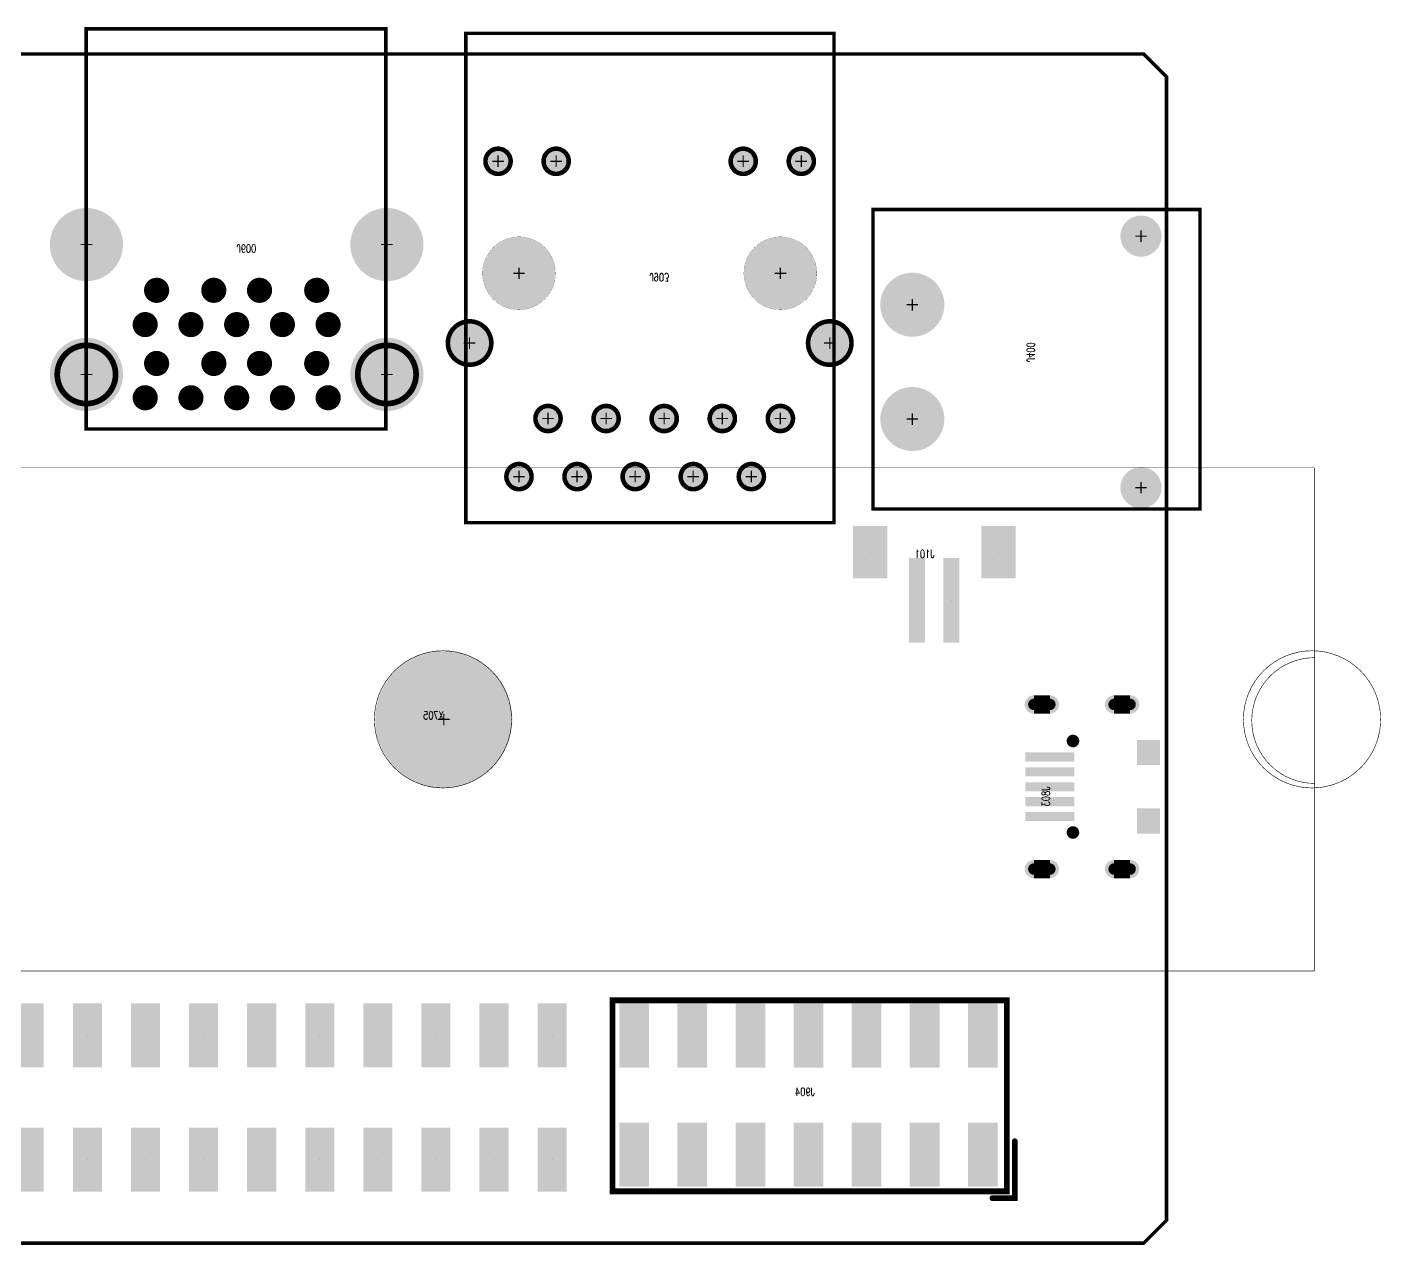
# Model space of a CAD drawing. Extents: x -3.1 to 96.3, y 0 to 53.4.
# Drawn here: x 37.1 to 96.3, y 0 to 53.3 of the extents above; entities that cross this region are included whole.
import ezdxf

# ---------------------------------------------------------------- set-up
doc = ezdxf.new("R2010")
doc.units = 0
doc.header["$MEASUREMENT"] = 0
doc.layers.get('0').update_dxf_attribs({"linetype": 'CONTINUOUS'})
for name, color, linetype in [('2D_LINE_08', 5, 'CONTINUOUS'), ('BOARD_OUTLINE_00', 43, 'CONTINUOUS'), ('DRIL_NPLTE_THRU_01', 3, 'CONTINUOUS'), ('DRIL_NPLTE_THRU_02', 146, 'CONTINUOUS'), ('DRIL_NPLTE_THRU_03', 176, 'CONTINUOUS'), ('DRIL_NPLTE_THRU_04', 56, 'CONTINUOUS'), ('DRIL_NPLTE_THRU_05', 176, 'CONTINUOUS'), ('DRIL_NPLTE_THRU_06', 1, 'CONTINUOUS'), ('DRIL_NPLTE_THRU_07', 34, 'CONTINUOUS'), ('DRIL_NPLTE_THRU_08', 176, 'CONTINUOUS'), ('DRIL_PLTE_THRU_01', 3, 'CONTINUOUS'), ('DRIL_PLTE_THRU_02', 146, 'CONTINUOUS'), ('DRIL_PLTE_THRU_03', 176, 'CONTINUOUS'), ('DRIL_PLTE_THRU_04', 56, 'CONTINUOUS'), ('DRIL_PLTE_THRU_05', 176, 'CONTINUOUS'), ('DRIL_PLTE_THRU_06', 1, 'CONTINUOUS'), ('DRIL_PLTE_THRU_07', 34, 'CONTINUOUS'), ('DRIL_PLTE_THRU_08', 176, 'CONTINUOUS'), ('DRIL_SYMBOL', 43, 'CONTINUOUS'), ('PADS_BOT', 5, 'CONTINUOUS'), ('PADS_INNER', 106, 'CONTINUOUS'), ('PADS_TOP', 106, 'CONTINUOUS'), ('PART_BOT_2DLINE_00', 171, 'CONTINUOUS'), ('PART_BOT_2DLINE_20', 222, 'CONTINUOUS'), ('PART_NAME_08', 216, 'CONTINUOUS'), ('PART_NAME_29', 216, 'CONTINUOUS')]:
    doc.layers.add(name, color=color, linetype=linetype)
doc.styles.add('W0$05', font='simplex', dxfattribs={"width": 0.75})

# ---------------------------------------------------------------- blocks, each defined once
blk = doc.blocks.new('SMOOTH_0$1524')
at = {"const_width": 0.0762}
blk.add_lwpolyline([(-0.0381, 0, 1), (0.0381, 0, 1)], format="xyb", close=True, dxfattribs=at)
blk = doc.blocks.new('BOARD_9583')
at = {"layer": 'BOARD_OUTLINE_00', "const_width": 0.152}
blk.add_lwpolyline([(0, 1), (1, 0), (86, 0), (87, 1), (87, 51.009), (86, 52.009), (1, 52.009), (0, 51.009)], close=True, dxfattribs=at)
at = {"layer": 'BOARD_OUTLINE_00'}
for p in [(1, 52.009), (86, 52.009), (0, 51.009), (87, 51.009), (0, 1), (87, 1), (1, 0), (86, 0)]:
    blk.add_blockref('SMOOTH_0$1524', p, dxfattribs=at)
blk = doc.blocks.new('DRAWING_9603')
at = {"layer": '2D_LINE_08', "const_width": 0.152}
blk.add_lwpolyline([(0, 0), (13.1, 0), (13.1, -17.5), (0, -17.5)], close=True, dxfattribs=at)
at = {"layer": '2D_LINE_08'}
for p in [(0, 0), (13.1, 0), (0, -17.5), (13.1, -17.5)]:
    blk.add_blockref('SMOOTH_0$1524', p, dxfattribs=at)
blk = doc.blocks.new('DRAWING_9604')
at = {"layer": '2D_LINE_08', "const_width": 0.152}
blk.add_lwpolyline([(0, 0), (16.1, 0), (16.1, -21.4), (0, -21.4)], close=True, dxfattribs=at)
at = {"layer": '2D_LINE_08'}
for p in [(0, 0), (16.1, 0), (0, -21.4), (16.1, -21.4)]:
    blk.add_blockref('SMOOTH_0$1524', p, dxfattribs=at)
blk = doc.blocks.new('DRAWING_9605')
at = {"layer": '2D_LINE_08', "const_width": 0.152}
blk.add_lwpolyline([(0, 0), (-14.3, 0), (-14.3, -13.1), (0, -13.1)], close=True, dxfattribs=at)
at = {"layer": '2D_LINE_08'}
for p in [(-14.3, 0), (0, 0), (-14.3, -13.1), (0, -13.1)]:
    blk.add_blockref('SMOOTH_0$1524', p, dxfattribs=at)
blk = doc.blocks.new('DRIL_SYMBOL_0$889')
at = {"layer": 'DRIL_SYMBOL', "const_width": 0.0508}
for points in [[(-0.254, 0), (0.254, 0)], [(0, -0.254), (0, 0.254)]]:
    blk.add_lwpolyline(points, dxfattribs=at)
blk = doc.blocks.new('DRIL_HOLE_0$889')
at = {"const_width": 0.4445}
blk.add_lwpolyline([(-0.22225, 0, 1), (0.22225, 0, 1)], format="xyb", close=True, dxfattribs=at)
blk.add_blockref('DRIL_SYMBOL_0$889', (0, 0))
blk = doc.blocks.new('PAD_19')
at = {"const_width": 0.2}
blk.add_lwpolyline([(0, -0.55, 1), (0, 0.55, 1)], format="xyb", close=True, dxfattribs=at)
blk = doc.blocks.new('STK_BOT_78')
at = {"layer": 'DRIL_PLTE_THRU_01'}
blk.add_blockref('DRIL_HOLE_0$889', (0, 0), dxfattribs=at)
at = {"layer": 'DRIL_PLTE_THRU_02'}
blk.add_blockref('DRIL_HOLE_0$889', (0, 0), dxfattribs=at)
at = {"layer": 'DRIL_PLTE_THRU_03'}
blk.add_blockref('DRIL_HOLE_0$889', (0, 0), dxfattribs=at)
at = {"layer": 'DRIL_PLTE_THRU_04'}
blk.add_blockref('DRIL_HOLE_0$889', (0, 0), dxfattribs=at)
at = {"layer": 'DRIL_PLTE_THRU_05'}
blk.add_blockref('DRIL_HOLE_0$889', (0, 0), dxfattribs=at)
at = {"layer": 'DRIL_PLTE_THRU_06'}
blk.add_blockref('DRIL_HOLE_0$889', (0, 0), dxfattribs=at)
at = {"layer": 'DRIL_PLTE_THRU_07'}
blk.add_blockref('DRIL_HOLE_0$889', (0, 0), dxfattribs=at)
at = {"layer": 'DRIL_PLTE_THRU_08'}
blk.add_blockref('DRIL_HOLE_0$889', (0, 0), dxfattribs=at)
at = {"layer": 'PADS_BOT'}
blk.add_blockref('PAD_19', (0, 0), dxfattribs=at)
at = {"layer": 'PADS_INNER'}
blk.add_blockref('PAD_19', (0, 0), dxfattribs=at)
at = {"layer": 'PADS_TOP'}
blk.add_blockref('PAD_19', (0, 0), dxfattribs=at)
blk = doc.blocks.new('DRIL_SYMBOL_1$7')
at = {"layer": 'DRIL_SYMBOL', "const_width": 0.0508}
for points in [[(-0.254, 0), (0.254, 0)], [(0, -0.254), (0, 0.254)]]:
    blk.add_lwpolyline(points, dxfattribs=at)
blk = doc.blocks.new('DRIL_HOLE_1$7')
at = {"const_width": 0.85}
blk.add_lwpolyline([(-0.425, 0, 1), (0.425, 0, 1)], format="xyb", close=True, dxfattribs=at)
blk.add_blockref('DRIL_SYMBOL_1$7', (0, 0))
blk = doc.blocks.new('PAD_20')
at = {"const_width": 0.2}
blk.add_lwpolyline([(0, -0.95, 1), (0, 0.95, 1)], format="xyb", close=True, dxfattribs=at)
blk = doc.blocks.new('STK_BOT_79')
at = {"layer": 'DRIL_PLTE_THRU_01'}
blk.add_blockref('DRIL_HOLE_1$7', (0, 0), dxfattribs=at)
at = {"layer": 'DRIL_PLTE_THRU_02'}
blk.add_blockref('DRIL_HOLE_1$7', (0, 0), dxfattribs=at)
at = {"layer": 'DRIL_PLTE_THRU_03'}
blk.add_blockref('DRIL_HOLE_1$7', (0, 0), dxfattribs=at)
at = {"layer": 'DRIL_PLTE_THRU_04'}
blk.add_blockref('DRIL_HOLE_1$7', (0, 0), dxfattribs=at)
at = {"layer": 'DRIL_PLTE_THRU_05'}
blk.add_blockref('DRIL_HOLE_1$7', (0, 0), dxfattribs=at)
at = {"layer": 'DRIL_PLTE_THRU_06'}
blk.add_blockref('DRIL_HOLE_1$7', (0, 0), dxfattribs=at)
at = {"layer": 'DRIL_PLTE_THRU_07'}
blk.add_blockref('DRIL_HOLE_1$7', (0, 0), dxfattribs=at)
at = {"layer": 'DRIL_PLTE_THRU_08'}
blk.add_blockref('DRIL_HOLE_1$7', (0, 0), dxfattribs=at)
at = {"layer": 'PADS_BOT'}
blk.add_blockref('PAD_20', (0, 0), dxfattribs=at)
at = {"layer": 'PADS_INNER'}
blk.add_blockref('PAD_20', (0, 0), dxfattribs=at)
at = {"layer": 'PADS_TOP'}
blk.add_blockref('PAD_20', (0, 0), dxfattribs=at)
blk = doc.blocks.new('DRIL_SYMBOL_3$2')
at = {"layer": 'DRIL_SYMBOL', "const_width": 0.0508}
for points in [[(-0.254, 0), (0.254, 0)], [(0, -0.254), (0, 0.254)]]:
    blk.add_lwpolyline(points, dxfattribs=at)
blk = doc.blocks.new('DRIL_HOLE_3$2')
at = {"const_width": 1.6}
blk.add_lwpolyline([(-0.8, 0, 1), (0.8, 0, 1)], format="xyb", close=True, dxfattribs=at)
blk.add_blockref('DRIL_SYMBOL_3$2', (0, 0))
blk = doc.blocks.new('PAD_21')
at = {"const_width": 0.005}
blk.add_lwpolyline([(0, -1.5975, 1), (0, 1.5975, 1)], format="xyb", close=True, dxfattribs=at)
blk = doc.blocks.new('STK_BOT_80')
at = {"layer": 'DRIL_NPLTE_THRU_01'}
blk.add_blockref('DRIL_HOLE_3$2', (0, 0), dxfattribs=at)
at = {"layer": 'DRIL_NPLTE_THRU_02'}
blk.add_blockref('DRIL_HOLE_3$2', (0, 0), dxfattribs=at)
at = {"layer": 'DRIL_NPLTE_THRU_03'}
blk.add_blockref('DRIL_HOLE_3$2', (0, 0), dxfattribs=at)
at = {"layer": 'DRIL_NPLTE_THRU_04'}
blk.add_blockref('DRIL_HOLE_3$2', (0, 0), dxfattribs=at)
at = {"layer": 'DRIL_NPLTE_THRU_05'}
blk.add_blockref('DRIL_HOLE_3$2', (0, 0), dxfattribs=at)
at = {"layer": 'DRIL_NPLTE_THRU_06'}
blk.add_blockref('DRIL_HOLE_3$2', (0, 0), dxfattribs=at)
at = {"layer": 'DRIL_NPLTE_THRU_07'}
blk.add_blockref('DRIL_HOLE_3$2', (0, 0), dxfattribs=at)
at = {"layer": 'DRIL_NPLTE_THRU_08'}
blk.add_blockref('DRIL_HOLE_3$2', (0, 0), dxfattribs=at)
at = {"layer": 'PADS_BOT'}
blk.add_blockref('PAD_21', (0, 0), dxfattribs=at)
at = {"layer": 'PADS_INNER'}
blk.add_blockref('PAD_21', (0, 0), dxfattribs=at)
at = {"layer": 'PADS_TOP'}
blk.add_blockref('PAD_21', (0, 0), dxfattribs=at)
blk = doc.blocks.new('SYM_BOT_35')
for name, p in [('STK_BOT_78', (-5.715, 8.89)), ('STK_BOT_78', (-3.175, 8.89)), ('STK_BOT_78', (-0.635, 8.89)), ('STK_BOT_78', (1.905, 8.89)), ('STK_BOT_78', (4.445, 8.89)), ('STK_BOT_78', (-4.445, 6.35)), ('STK_BOT_78', (-1.905, 6.35)), ('STK_BOT_78', (0.635, 6.35)), ('STK_BOT_78', (3.175, 6.35)), ('STK_BOT_78', (5.715, 6.35)), ('STK_BOT_79', (-7.875, 3.05)), ('STK_BOT_79', (7.875, 3.05)), ('STK_BOT_80', (-5.715, 0)), ('STK_BOT_80', (5.715, 0)), ('STK_BOT_78', (-6.63, -4.9)), ('STK_BOT_78', (-4.09, -4.9)), ('STK_BOT_78', (4.09, -4.9)), ('STK_BOT_78', (6.63, -4.9))]:
    blk.add_blockref(name, p)
blk = doc.blocks.new('PART_BOT_140')
blk.add_blockref('SYM_BOT_35', (0, 0))
at = {"layer": 'PART_NAME_08', "style": 'W0$05', "width": 0.75}
blk.add_text('J903', height=0.35, dxfattribs=at).set_placement((0, 0))
blk = doc.blocks.new('DRIL_HOLE_0')
blk.add_lwpolyline([(0, 0, 1), (0, 0, 1)], format="xyb", close=True)
blk = doc.blocks.new('PAD_2')
blk.add_lwpolyline([(0, 0), (0, 0)])
blk = doc.blocks.new('PAD_22')
at = {"const_width": 1.27}
blk.add_lwpolyline([(-1.4, 0), (1.4, 0)], dxfattribs=at)
blk = doc.blocks.new('STK_BOT_109')
at = {"layer": 'DRIL_PLTE_THRU_01'}
blk.add_blockref('DRIL_HOLE_0', (0, 0), dxfattribs=at)
at = {"layer": 'DRIL_PLTE_THRU_02'}
blk.add_blockref('DRIL_HOLE_0', (0, 0), dxfattribs=at)
at = {"layer": 'DRIL_PLTE_THRU_03'}
blk.add_blockref('DRIL_HOLE_0', (0, 0), dxfattribs=at)
at = {"layer": 'DRIL_PLTE_THRU_04'}
blk.add_blockref('DRIL_HOLE_0', (0, 0), dxfattribs=at)
at = {"layer": 'DRIL_PLTE_THRU_05'}
blk.add_blockref('DRIL_HOLE_0', (0, 0), dxfattribs=at)
at = {"layer": 'DRIL_PLTE_THRU_06'}
blk.add_blockref('DRIL_HOLE_0', (0, 0), dxfattribs=at)
at = {"layer": 'DRIL_PLTE_THRU_07'}
blk.add_blockref('DRIL_HOLE_0', (0, 0), dxfattribs=at)
at = {"layer": 'DRIL_PLTE_THRU_08'}
blk.add_blockref('DRIL_HOLE_0', (0, 0), dxfattribs=at)
at = {"layer": 'PADS_BOT', "rotation": 90}
blk.add_blockref('PAD_22', (0, 0), dxfattribs=at)
at = {"layer": 'PADS_INNER'}
blk.add_blockref('PAD_2', (0, 0), dxfattribs=at)
at = {"layer": 'PADS_TOP'}
blk.add_blockref('PAD_2', (0, 0), dxfattribs=at)
blk = doc.blocks.new('SYM_BOT_38')
for p in [(-24.13, 2.715), (-21.59, 2.715), (-19.05, 2.715), (-16.51, 2.715), (-13.97, 2.715), (-11.43, 2.715), (-8.89, 2.715), (-6.35, 2.715), (-3.81, 2.715), (-1.27, 2.715), (1.27, 2.715), (3.81, 2.715), (6.35, 2.715), (8.89, 2.715), (11.43, 2.715), (13.97, 2.715), (16.51, 2.715), (19.05, 2.715), (21.59, 2.715), (24.13, 2.715), (-24.13, -2.715), (-21.59, -2.715), (-19.05, -2.715), (-16.51, -2.715), (-13.97, -2.715), (-11.43, -2.715), (-8.89, -2.715), (-6.35, -2.715), (-3.81, -2.715), (-1.27, -2.715), (1.27, -2.715), (3.81, -2.715), (6.35, -2.715), (8.89, -2.715), (11.43, -2.715), (13.97, -2.715), (16.51, -2.715), (19.05, -2.715), (21.59, -2.715), (24.13, -2.715)]:
    blk.add_blockref('STK_BOT_109', p)
blk = doc.blocks.new('PART_BOT_161')
blk.add_blockref('SYM_BOT_38', (0, 0))
at = {"layer": 'PART_NAME_08', "style": 'W0$05', "width": 0.75}
blk.add_text('J800', height=0.35, dxfattribs=at).set_placement((0, 0))
blk = doc.blocks.new('SMOOTH_0$254')
at = {"const_width": 0.127}
blk.add_lwpolyline([(-0.0635, 0, 1), (0.0635, 0, 1)], format="xyb", close=True, dxfattribs=at)
blk = doc.blocks.new('PART_BODY_BOT_9602')
at = {"layer": 'PART_BOT_2DLINE_00', "const_width": 0.254}
blk.add_lwpolyline([(-8.4, 4.17), (-8.4, -4.18), (8.84, -4.18), (8.84, 4.17)], close=True, dxfattribs=at)
blk.add_lwpolyline([(-8.75, -1.989), (-8.75, -4.48), (-7.776, -4.48)], dxfattribs=at)
at = {"layer": 'PART_BOT_2DLINE_00'}
for p in [(-8.4, 4.17), (8.84, 4.17), (-8.75, -1.989), (-8.4, -4.18), (8.84, -4.18), (-8.75, -4.48), (-7.776, -4.48)]:
    blk.add_blockref('SMOOTH_0$254', p, dxfattribs=at)
blk = doc.blocks.new('PAD_0')
blk.add_lwpolyline([(0, 0, 1), (0, 0, 1)], format="xyb", close=True)
blk = doc.blocks.new('PAD_24')
at = {"const_width": 1.3}
blk.add_lwpolyline([(-1.4, 0), (1.4, 0)], dxfattribs=at)
blk = doc.blocks.new('STK_BOT_102')
at = {"layer": 'DRIL_PLTE_THRU_01'}
blk.add_blockref('DRIL_HOLE_0', (0, 0), dxfattribs=at)
at = {"layer": 'DRIL_PLTE_THRU_02'}
blk.add_blockref('DRIL_HOLE_0', (0, 0), dxfattribs=at)
at = {"layer": 'DRIL_PLTE_THRU_03'}
blk.add_blockref('DRIL_HOLE_0', (0, 0), dxfattribs=at)
at = {"layer": 'DRIL_PLTE_THRU_04'}
blk.add_blockref('DRIL_HOLE_0', (0, 0), dxfattribs=at)
at = {"layer": 'DRIL_PLTE_THRU_05'}
blk.add_blockref('DRIL_HOLE_0', (0, 0), dxfattribs=at)
at = {"layer": 'DRIL_PLTE_THRU_06'}
blk.add_blockref('DRIL_HOLE_0', (0, 0), dxfattribs=at)
at = {"layer": 'DRIL_PLTE_THRU_07'}
blk.add_blockref('DRIL_HOLE_0', (0, 0), dxfattribs=at)
at = {"layer": 'DRIL_PLTE_THRU_08'}
blk.add_blockref('DRIL_HOLE_0', (0, 0), dxfattribs=at)
at = {"layer": 'PADS_BOT', "rotation": 90}
blk.add_blockref('PAD_24', (0, 0), dxfattribs=at)
at = {"layer": 'PADS_INNER'}
blk.add_blockref('PAD_0', (0, 0), dxfattribs=at)
at = {"layer": 'PADS_TOP'}
blk.add_blockref('PAD_0', (0, 0), dxfattribs=at)
blk = doc.blocks.new('SYM_BOT_59')
for name, p in [('PART_BODY_BOT_9602', (0, 0)), ('STK_BOT_102', (-7.35, 2.62)), ('STK_BOT_102', (-4.81, 2.62)), ('STK_BOT_102', (-2.27, 2.62)), ('STK_BOT_102', (0.27, 2.62)), ('STK_BOT_102', (2.81, 2.62)), ('STK_BOT_102', (5.35, 2.62)), ('STK_BOT_102', (7.89, 2.62)), ('STK_BOT_102', (-7.35, -2.58)), ('STK_BOT_102', (-4.81, -2.58)), ('STK_BOT_102', (-2.27, -2.58)), ('STK_BOT_102', (0.27, -2.58)), ('STK_BOT_102', (2.81, -2.58)), ('STK_BOT_102', (5.35, -2.58)), ('STK_BOT_102', (7.89, -2.58))]:
    blk.add_blockref(name, p)
blk = doc.blocks.new('PART_BOT_171')
blk.add_blockref('SYM_BOT_59', (0, 0))
at = {"layer": 'PART_NAME_29', "style": 'W0$05', "width": 0.75}
blk.add_text('J904', height=0.35, dxfattribs=at).set_placement((0, 0))
blk = doc.blocks.new('DRIL_SYMBOL_0$7')
at = {"layer": 'DRIL_SYMBOL', "const_width": 0.0508}
for points in [[(-0.254, 0), (0.254, 0)], [(0, -0.254), (0, 0.254)]]:
    blk.add_lwpolyline(points, dxfattribs=at)
blk = doc.blocks.new('DRIL_HOLE_0$7')
at = {"const_width": 0.35}
blk.add_lwpolyline([(-0.175, 0, 1), (0.175, 0, 1)], format="xyb", close=True, dxfattribs=at)
blk.add_blockref('DRIL_SYMBOL_0$7', (0, 0))
blk = doc.blocks.new('PAD_31')
at = {"const_width": 0.2}
blk.add_lwpolyline([(0, -0.45, 1), (0, 0.45, 1)], format="xyb", close=True, dxfattribs=at)
blk = doc.blocks.new('STK_BOT_42')
at = {"layer": 'DRIL_PLTE_THRU_01'}
blk.add_blockref('DRIL_HOLE_0$7', (0, 0), dxfattribs=at)
at = {"layer": 'DRIL_PLTE_THRU_02'}
blk.add_blockref('DRIL_HOLE_0$7', (0, 0), dxfattribs=at)
at = {"layer": 'DRIL_PLTE_THRU_03'}
blk.add_blockref('DRIL_HOLE_0$7', (0, 0), dxfattribs=at)
at = {"layer": 'DRIL_PLTE_THRU_04'}
blk.add_blockref('DRIL_HOLE_0$7', (0, 0), dxfattribs=at)
at = {"layer": 'DRIL_PLTE_THRU_05'}
blk.add_blockref('DRIL_HOLE_0$7', (0, 0), dxfattribs=at)
at = {"layer": 'DRIL_PLTE_THRU_06'}
blk.add_blockref('DRIL_HOLE_0$7', (0, 0), dxfattribs=at)
at = {"layer": 'DRIL_PLTE_THRU_07'}
blk.add_blockref('DRIL_HOLE_0$7', (0, 0), dxfattribs=at)
at = {"layer": 'DRIL_PLTE_THRU_08'}
blk.add_blockref('DRIL_HOLE_0$7', (0, 0), dxfattribs=at)
at = {"layer": 'PADS_BOT'}
blk.add_blockref('PAD_31', (0, 0), dxfattribs=at)
at = {"layer": 'PADS_INNER'}
blk.add_blockref('PAD_31', (0, 0), dxfattribs=at)
at = {"layer": 'PADS_TOP'}
blk.add_blockref('PAD_31', (0, 0), dxfattribs=at)
blk = doc.blocks.new('DRIL_SYMBOL_2$3')
at = {"layer": 'DRIL_SYMBOL', "const_width": 0.0508}
for points in [[(-0.254, 0), (0.254, 0)], [(0, -0.254), (0, 0.254)]]:
    blk.add_lwpolyline(points, dxfattribs=at)
blk = doc.blocks.new('DRIL_HOLE_2$3')
at = {"const_width": 1.15}
blk.add_lwpolyline([(-0.575, 0, 1), (0.575, 0, 1)], format="xyb", close=True, dxfattribs=at)
blk.add_blockref('DRIL_SYMBOL_2$3', (0, 0))
blk = doc.blocks.new('PAD_32')
at = {"const_width": 0.45}
blk.add_lwpolyline([(0, -1.375, 1), (0, 1.375, 1)], format="xyb", close=True, dxfattribs=at)
blk = doc.blocks.new('STK_BOT_43')
at = {"layer": 'DRIL_PLTE_THRU_01'}
blk.add_blockref('DRIL_HOLE_2$3', (0, 0), dxfattribs=at)
at = {"layer": 'DRIL_PLTE_THRU_02'}
blk.add_blockref('DRIL_HOLE_2$3', (0, 0), dxfattribs=at)
at = {"layer": 'DRIL_PLTE_THRU_03'}
blk.add_blockref('DRIL_HOLE_2$3', (0, 0), dxfattribs=at)
at = {"layer": 'DRIL_PLTE_THRU_04'}
blk.add_blockref('DRIL_HOLE_2$3', (0, 0), dxfattribs=at)
at = {"layer": 'DRIL_PLTE_THRU_05'}
blk.add_blockref('DRIL_HOLE_2$3', (0, 0), dxfattribs=at)
at = {"layer": 'DRIL_PLTE_THRU_06'}
blk.add_blockref('DRIL_HOLE_2$3', (0, 0), dxfattribs=at)
at = {"layer": 'DRIL_PLTE_THRU_07'}
blk.add_blockref('DRIL_HOLE_2$3', (0, 0), dxfattribs=at)
at = {"layer": 'DRIL_PLTE_THRU_08'}
blk.add_blockref('DRIL_HOLE_2$3', (0, 0), dxfattribs=at)
at = {"layer": 'PADS_BOT'}
blk.add_blockref('PAD_32', (0, 0), dxfattribs=at)
at = {"layer": 'PADS_INNER'}
blk.add_blockref('PAD_32', (0, 0), dxfattribs=at)
at = {"layer": 'PADS_TOP'}
blk.add_blockref('PAD_32', (0, 0), dxfattribs=at)
blk = doc.blocks.new('PAD_33')
at = {"const_width": 0.25}
blk.add_lwpolyline([(0, -1.275, 1), (0, 1.275, 1)], format="xyb", close=True, dxfattribs=at)
blk = doc.blocks.new('STK_BOT_44')
at = {"layer": 'DRIL_PLTE_THRU_01'}
blk.add_blockref('DRIL_HOLE_2$3', (0, 0), dxfattribs=at)
at = {"layer": 'DRIL_PLTE_THRU_02'}
blk.add_blockref('DRIL_HOLE_2$3', (0, 0), dxfattribs=at)
at = {"layer": 'DRIL_PLTE_THRU_03'}
blk.add_blockref('DRIL_HOLE_2$3', (0, 0), dxfattribs=at)
at = {"layer": 'DRIL_PLTE_THRU_04'}
blk.add_blockref('DRIL_HOLE_2$3', (0, 0), dxfattribs=at)
at = {"layer": 'DRIL_PLTE_THRU_05'}
blk.add_blockref('DRIL_HOLE_2$3', (0, 0), dxfattribs=at)
at = {"layer": 'DRIL_PLTE_THRU_06'}
blk.add_blockref('DRIL_HOLE_2$3', (0, 0), dxfattribs=at)
at = {"layer": 'DRIL_PLTE_THRU_07'}
blk.add_blockref('DRIL_HOLE_2$3', (0, 0), dxfattribs=at)
at = {"layer": 'DRIL_PLTE_THRU_08'}
blk.add_blockref('DRIL_HOLE_2$3', (0, 0), dxfattribs=at)
at = {"layer": 'PADS_BOT'}
blk.add_blockref('PAD_33', (0, 0), dxfattribs=at)
at = {"layer": 'PADS_INNER'}
blk.add_blockref('PAD_33', (0, 0), dxfattribs=at)
at = {"layer": 'PADS_TOP'}
blk.add_blockref('PAD_32', (0, 0), dxfattribs=at)
blk = doc.blocks.new('SYM_BOT_22')
for name, p in [('STK_BOT_44', (-6.57, 5.68)), ('STK_BOT_42', (-4, 6.7)), ('STK_BOT_42', (-2, 6.7)), ('STK_BOT_42', (0, 6.7)), ('STK_BOT_42', (2, 6.7)), ('STK_BOT_42', (4, 6.7)), ('STK_BOT_44', (6.57, 5.68)), ('STK_BOT_42', (-3.5, 5.2)), ('STK_BOT_42', (-1, 5.2)), ('STK_BOT_42', (1, 5.2)), ('STK_BOT_42', (3.5, 5.2)), ('STK_BOT_42', (-4, 3.5)), ('STK_BOT_42', (-2, 3.5)), ('STK_BOT_42', (0, 3.5)), ('STK_BOT_42', (2, 3.5)), ('STK_BOT_42', (4, 3.5)), ('STK_BOT_42', (-3.5, 2)), ('STK_BOT_42', (-1, 2)), ('STK_BOT_42', (1, 2)), ('STK_BOT_42', (3.5, 2)), ('STK_BOT_43', (-6.57, 0)), ('STK_BOT_43', (6.57, 0))]:
    blk.add_blockref(name, p)
blk = doc.blocks.new('PART_BOT_259')
blk.add_blockref('SYM_BOT_22', (0, 0))
at = {"layer": 'PART_NAME_08', "style": 'W0$05', "width": 0.75}
blk.add_text('J600', height=0.35, dxfattribs=at).set_placement((0, 0))
blk = doc.blocks.new('SMOOTH_0$0254')
at = {"const_width": 0.0127}
blk.add_lwpolyline([(-0.00635, 0, 1), (0.00635, 0, 1)], format="xyb", close=True, dxfattribs=at)
blk = doc.blocks.new('PART_BODY_BOT_17')
at = {"layer": 'PART_BOT_2DLINE_20', "const_width": 0.0254}
blk.add_lwpolyline([(-11, -6.4), (-11, -79.6), (11, -79.6), (11, -6.4)], close=True, dxfattribs=at)
for points in [[(3, -41.5, 1), (-3, -41.5, 1)], [(3, -79.5, 1), (-3, -79.5, 1)]]:
    blk.add_lwpolyline(points, format="xyb", close=True, dxfattribs=at)
blk.add_lwpolyline([(2.801, -79.614, 1), (-2.699, -79.614)], format="xyb", dxfattribs=at)
at = {"layer": 'PART_BOT_2DLINE_20'}
for p in [(-11, -79.6), (-2.699, -79.614), (2.801, -79.614), (11, -79.6)]:
    blk.add_blockref('SMOOTH_0$0254', p, dxfattribs=at)
blk = doc.blocks.new('SYM_BOT_20')
blk.add_blockref('PART_BODY_BOT_17', (0, 0))
blk = doc.blocks.new('PART_BOT_271')
blk.add_blockref('SYM_BOT_20', (0, 0))
blk = doc.blocks.new('DRIL_SYMBOL_1$8')
at = {"layer": 'DRIL_SYMBOL', "const_width": 0.0508}
for points in [[(-0.254, 0), (0.254, 0)], [(0, -0.254), (0, 0.254)]]:
    blk.add_lwpolyline(points, dxfattribs=at)
blk = doc.blocks.new('DRIL_HOLE_1$8')
at = {"const_width": 0.9}
blk.add_lwpolyline([(-0.45, 0, 1), (0.45, 0, 1)], format="xyb", close=True, dxfattribs=at)
blk.add_blockref('DRIL_SYMBOL_1$8', (0, 0))
blk = doc.blocks.new('PAD_41')
at = {"const_width": 1.25}
blk.add_lwpolyline([(0, -0.625, 1), (0, 0.625, 1)], format="xyb", close=True, dxfattribs=at)
blk = doc.blocks.new('PAD_42')
at = {"const_width": 1.4}
blk.add_lwpolyline([(0, -0.7, 1), (0, 0.7, 1)], format="xyb", close=True, dxfattribs=at)
blk = doc.blocks.new('STK_BOT_54')
at = {"layer": 'DRIL_PLTE_THRU_01'}
blk.add_blockref('DRIL_HOLE_1$8', (0, 0), dxfattribs=at)
at = {"layer": 'DRIL_PLTE_THRU_02'}
blk.add_blockref('DRIL_HOLE_1$8', (0, 0), dxfattribs=at)
at = {"layer": 'DRIL_PLTE_THRU_03'}
blk.add_blockref('DRIL_HOLE_1$8', (0, 0), dxfattribs=at)
at = {"layer": 'DRIL_PLTE_THRU_04'}
blk.add_blockref('DRIL_HOLE_1$8', (0, 0), dxfattribs=at)
at = {"layer": 'DRIL_PLTE_THRU_05'}
blk.add_blockref('DRIL_HOLE_1$8', (0, 0), dxfattribs=at)
at = {"layer": 'DRIL_PLTE_THRU_06'}
blk.add_blockref('DRIL_HOLE_1$8', (0, 0), dxfattribs=at)
at = {"layer": 'DRIL_PLTE_THRU_07'}
blk.add_blockref('DRIL_HOLE_1$8', (0, 0), dxfattribs=at)
at = {"layer": 'DRIL_PLTE_THRU_08'}
blk.add_blockref('DRIL_HOLE_1$8', (0, 0), dxfattribs=at)
at = {"layer": 'PADS_BOT'}
blk.add_blockref('PAD_41', (0, 0), dxfattribs=at)
at = {"layer": 'PADS_INNER'}
blk.add_blockref('PAD_41', (0, 0), dxfattribs=at)
at = {"layer": 'PADS_TOP'}
blk.add_blockref('PAD_42', (0, 0), dxfattribs=at)
blk = doc.blocks.new('DRIL_SYMBOL_1$1')
at = {"layer": 'DRIL_SYMBOL', "const_width": 0.0508}
for points in [[(-0.254, 0), (0.254, 0)], [(0, -0.254), (0, 0.254)]]:
    blk.add_lwpolyline(points, dxfattribs=at)
blk = doc.blocks.new('DRIL_HOLE_1$1')
at = {"const_width": 0.55}
blk.add_lwpolyline([(-0.275, 0, 1), (0.275, 0, 1)], format="xyb", close=True, dxfattribs=at)
blk.add_blockref('DRIL_SYMBOL_1$1', (0, 0))
blk = doc.blocks.new('PAD_43')
at = {"const_width": 0.8}
blk.add_lwpolyline([(0, -0.4, 1), (0, 0.4, 1)], format="xyb", close=True, dxfattribs=at)
blk = doc.blocks.new('PAD_44')
at = {"const_width": 0.9}
blk.add_lwpolyline([(0, -0.45, 1), (0, 0.45, 1)], format="xyb", close=True, dxfattribs=at)
blk = doc.blocks.new('STK_BOT_53')
at = {"layer": 'DRIL_PLTE_THRU_01'}
blk.add_blockref('DRIL_HOLE_1$1', (0, 0), dxfattribs=at)
at = {"layer": 'DRIL_PLTE_THRU_02'}
blk.add_blockref('DRIL_HOLE_1$1', (0, 0), dxfattribs=at)
at = {"layer": 'DRIL_PLTE_THRU_03'}
blk.add_blockref('DRIL_HOLE_1$1', (0, 0), dxfattribs=at)
at = {"layer": 'DRIL_PLTE_THRU_04'}
blk.add_blockref('DRIL_HOLE_1$1', (0, 0), dxfattribs=at)
at = {"layer": 'DRIL_PLTE_THRU_05'}
blk.add_blockref('DRIL_HOLE_1$1', (0, 0), dxfattribs=at)
at = {"layer": 'DRIL_PLTE_THRU_06'}
blk.add_blockref('DRIL_HOLE_1$1', (0, 0), dxfattribs=at)
at = {"layer": 'DRIL_PLTE_THRU_07'}
blk.add_blockref('DRIL_HOLE_1$1', (0, 0), dxfattribs=at)
at = {"layer": 'DRIL_PLTE_THRU_08'}
blk.add_blockref('DRIL_HOLE_1$1', (0, 0), dxfattribs=at)
at = {"layer": 'PADS_BOT'}
blk.add_blockref('PAD_43', (0, 0), dxfattribs=at)
at = {"layer": 'PADS_INNER'}
blk.add_blockref('PAD_43', (0, 0), dxfattribs=at)
at = {"layer": 'PADS_TOP'}
blk.add_blockref('PAD_44', (0, 0), dxfattribs=at)
blk = doc.blocks.new('SYM_BOT_26')
for name, p in [('STK_BOT_53', (-5.5, 5)), ('STK_BOT_53', (5.5, 5)), ('STK_BOT_54', (-2.5, -5)), ('STK_BOT_54', (2.5, -5))]:
    blk.add_blockref(name, p)
blk = doc.blocks.new('PART_BOT_289')
blk.add_blockref('SYM_BOT_26', (0, 0))
at = {"layer": 'PART_NAME_08', "style": 'W0$05', "width": 0.75}
blk.add_text('J400', height=0.35, dxfattribs=at).set_placement((0, 0))
blk = doc.blocks.new('PAD_45')
at = {"const_width": 0.4}
blk.add_lwpolyline([(-1.075, 0), (1.075, 0)], dxfattribs=at)
blk = doc.blocks.new('STK_BOT_66')
at = {"layer": 'DRIL_PLTE_THRU_01'}
blk.add_blockref('DRIL_HOLE_0', (0, 0), dxfattribs=at)
at = {"layer": 'DRIL_PLTE_THRU_02'}
blk.add_blockref('DRIL_HOLE_0', (0, 0), dxfattribs=at)
at = {"layer": 'DRIL_PLTE_THRU_03'}
blk.add_blockref('DRIL_HOLE_0', (0, 0), dxfattribs=at)
at = {"layer": 'DRIL_PLTE_THRU_04'}
blk.add_blockref('DRIL_HOLE_0', (0, 0), dxfattribs=at)
at = {"layer": 'DRIL_PLTE_THRU_05'}
blk.add_blockref('DRIL_HOLE_0', (0, 0), dxfattribs=at)
at = {"layer": 'DRIL_PLTE_THRU_06'}
blk.add_blockref('DRIL_HOLE_0', (0, 0), dxfattribs=at)
at = {"layer": 'DRIL_PLTE_THRU_07'}
blk.add_blockref('DRIL_HOLE_0', (0, 0), dxfattribs=at)
at = {"layer": 'DRIL_PLTE_THRU_08'}
blk.add_blockref('DRIL_HOLE_0', (0, 0), dxfattribs=at)
at = {"layer": 'PADS_BOT', "rotation": 90}
blk.add_blockref('PAD_45', (0, 0), dxfattribs=at)
at = {"layer": 'PADS_INNER'}
blk.add_blockref('PAD_0', (0, 0), dxfattribs=at)
at = {"layer": 'PADS_TOP'}
blk.add_blockref('PAD_0', (0, 0), dxfattribs=at)
blk = doc.blocks.new('PAD_46')
at = {"const_width": 1}
blk.add_lwpolyline([(-0.55, 0), (0.55, 0)], dxfattribs=at)
blk = doc.blocks.new('STK_BOT_67')
at = {"layer": 'DRIL_PLTE_THRU_01'}
blk.add_blockref('DRIL_HOLE_0', (0, 0), dxfattribs=at)
at = {"layer": 'DRIL_PLTE_THRU_02'}
blk.add_blockref('DRIL_HOLE_0', (0, 0), dxfattribs=at)
at = {"layer": 'DRIL_PLTE_THRU_03'}
blk.add_blockref('DRIL_HOLE_0', (0, 0), dxfattribs=at)
at = {"layer": 'DRIL_PLTE_THRU_04'}
blk.add_blockref('DRIL_HOLE_0', (0, 0), dxfattribs=at)
at = {"layer": 'DRIL_PLTE_THRU_05'}
blk.add_blockref('DRIL_HOLE_0', (0, 0), dxfattribs=at)
at = {"layer": 'DRIL_PLTE_THRU_06'}
blk.add_blockref('DRIL_HOLE_0', (0, 0), dxfattribs=at)
at = {"layer": 'DRIL_PLTE_THRU_07'}
blk.add_blockref('DRIL_HOLE_0', (0, 0), dxfattribs=at)
at = {"layer": 'DRIL_PLTE_THRU_08'}
blk.add_blockref('DRIL_HOLE_0', (0, 0), dxfattribs=at)
at = {"layer": 'PADS_BOT'}
blk.add_blockref('PAD_46', (0, 0), dxfattribs=at)
at = {"layer": 'PADS_INNER'}
blk.add_blockref('PAD_0', (0, 0), dxfattribs=at)
at = {"layer": 'PADS_TOP'}
blk.add_blockref('PAD_0', (0, 0), dxfattribs=at)
blk = doc.blocks.new('DRIL_SLOT_0001900047000000900')
at = {"const_width": 0.25}
blk.add_lwpolyline([(0.125, -0.35), (0.125, 0.35, 1), (-0.125, 0.35), (-0.125, -0.35, 1)], format="xyb", close=True, dxfattribs=at)
blk = doc.blocks.new('PAD_47')
at = {"const_width": 0.4}
blk.add_lwpolyline([(-0.35, -0.2), (0.35, -0.2, 1), (0.35, 0.2), (-0.35, 0.2, 1)], format="xyb", close=True, dxfattribs=at)
blk = doc.blocks.new('PAD_48')
at = {"const_width": 0.375}
blk.add_lwpolyline([(-0.375, -0.1875), (0.375, -0.1875, 1), (0.375, 0.1875), (-0.375, 0.1875, 1)], format="xyb", close=True, dxfattribs=at)
blk = doc.blocks.new('STK_BOT_68')
at = {"layer": 'DRIL_PLTE_THRU_01'}
blk.add_blockref('DRIL_SLOT_0001900047000000900', (0, 0), dxfattribs=at)
at = {"layer": 'DRIL_PLTE_THRU_02'}
blk.add_blockref('DRIL_SLOT_0001900047000000900', (0, 0), dxfattribs=at)
at = {"layer": 'DRIL_PLTE_THRU_03'}
blk.add_blockref('DRIL_SLOT_0001900047000000900', (0, 0), dxfattribs=at)
at = {"layer": 'DRIL_PLTE_THRU_04'}
blk.add_blockref('DRIL_SLOT_0001900047000000900', (0, 0), dxfattribs=at)
at = {"layer": 'DRIL_PLTE_THRU_05'}
blk.add_blockref('DRIL_SLOT_0001900047000000900', (0, 0), dxfattribs=at)
at = {"layer": 'DRIL_PLTE_THRU_06'}
blk.add_blockref('DRIL_SLOT_0001900047000000900', (0, 0), dxfattribs=at)
at = {"layer": 'DRIL_PLTE_THRU_07'}
blk.add_blockref('DRIL_SLOT_0001900047000000900', (0, 0), dxfattribs=at)
at = {"layer": 'DRIL_PLTE_THRU_08'}
blk.add_blockref('DRIL_SLOT_0001900047000000900', (0, 0), dxfattribs=at)
at = {"layer": 'PADS_BOT', "rotation": 90}
blk.add_blockref('PAD_48', (0, 0), dxfattribs=at)
at = {"layer": 'PADS_INNER', "rotation": 90}
blk.add_blockref('PAD_47', (0, 0), dxfattribs=at)
at = {"layer": 'PADS_TOP', "rotation": 90}
blk.add_blockref('PAD_47', (0, 0), dxfattribs=at)
blk = doc.blocks.new('DRIL_SYMBOL_0$55')
at = {"layer": 'DRIL_SYMBOL', "const_width": 0.0508}
for points in [[(-0.254, 0), (0.254, 0)], [(0, -0.254), (0, 0.254)]]:
    blk.add_lwpolyline(points, dxfattribs=at)
blk = doc.blocks.new('DRIL_HOLE_0$55')
at = {"const_width": 0.275}
blk.add_lwpolyline([(-0.1375, 0, 1), (0.1375, 0, 1)], format="xyb", close=True, dxfattribs=at)
blk.add_blockref('DRIL_SYMBOL_0$55', (0, 0))
blk = doc.blocks.new('PAD_49')
at = {"const_width": 0.275}
blk.add_lwpolyline([(0, -0.1375, 1), (0, 0.1375, 1)], format="xyb", close=True, dxfattribs=at)
blk = doc.blocks.new('STK_BOT_69')
at = {"layer": 'DRIL_NPLTE_THRU_01'}
blk.add_blockref('DRIL_HOLE_0$55', (0, 0), dxfattribs=at)
at = {"layer": 'DRIL_NPLTE_THRU_02'}
blk.add_blockref('DRIL_HOLE_0$55', (0, 0), dxfattribs=at)
at = {"layer": 'DRIL_NPLTE_THRU_03'}
blk.add_blockref('DRIL_HOLE_0$55', (0, 0), dxfattribs=at)
at = {"layer": 'DRIL_NPLTE_THRU_04'}
blk.add_blockref('DRIL_HOLE_0$55', (0, 0), dxfattribs=at)
at = {"layer": 'DRIL_NPLTE_THRU_05'}
blk.add_blockref('DRIL_HOLE_0$55', (0, 0), dxfattribs=at)
at = {"layer": 'DRIL_NPLTE_THRU_06'}
blk.add_blockref('DRIL_HOLE_0$55', (0, 0), dxfattribs=at)
at = {"layer": 'DRIL_NPLTE_THRU_07'}
blk.add_blockref('DRIL_HOLE_0$55', (0, 0), dxfattribs=at)
at = {"layer": 'DRIL_NPLTE_THRU_08'}
blk.add_blockref('DRIL_HOLE_0$55', (0, 0), dxfattribs=at)
at = {"layer": 'PADS_BOT'}
blk.add_blockref('PAD_49', (0, 0), dxfattribs=at)
at = {"layer": 'PADS_INNER'}
blk.add_blockref('PAD_49', (0, 0), dxfattribs=at)
at = {"layer": 'PADS_TOP'}
blk.add_blockref('PAD_49', (0, 0), dxfattribs=at)
blk = doc.blocks.new('SYM_BOT_31')
for name, p in [('STK_BOT_66', (-1.3, 0)), ('STK_BOT_66', (-0.65, 0)), ('STK_BOT_66', (0, 0)), ('STK_BOT_66', (0.65, 0)), ('STK_BOT_66', (1.3, 0)), ('STK_BOT_68', (-3.6, 0.35)), ('STK_BOT_68', (3.6, 0.35)), ('STK_BOT_69', (-2, -1.01)), ('STK_BOT_69', (2, -1.01)), ('STK_BOT_68', (-3.6, -3.16)), ('STK_BOT_68', (3.6, -3.16)), ('STK_BOT_67', (-1.5, -4.31)), ('STK_BOT_67', (1.5, -4.31))]:
    blk.add_blockref(name, p)
blk = doc.blocks.new('PART_BOT_290')
blk.add_blockref('SYM_BOT_31', (0, 0))
at = {"layer": 'PART_NAME_08', "style": 'W0$05', "width": 0.75}
blk.add_text('J803', height=0.35, dxfattribs=at).set_placement((0, 0))
blk = doc.blocks.new('PAD_52')
at = {"const_width": 0.7}
blk.add_lwpolyline([(-1.85, 0), (1.85, 0)], dxfattribs=at)
blk = doc.blocks.new('STK_BOT_77')
at = {"layer": 'DRIL_PLTE_THRU_01'}
blk.add_blockref('DRIL_HOLE_0', (0, 0), dxfattribs=at)
at = {"layer": 'DRIL_PLTE_THRU_02'}
blk.add_blockref('DRIL_HOLE_0', (0, 0), dxfattribs=at)
at = {"layer": 'DRIL_PLTE_THRU_03'}
blk.add_blockref('DRIL_HOLE_0', (0, 0), dxfattribs=at)
at = {"layer": 'DRIL_PLTE_THRU_04'}
blk.add_blockref('DRIL_HOLE_0', (0, 0), dxfattribs=at)
at = {"layer": 'DRIL_PLTE_THRU_05'}
blk.add_blockref('DRIL_HOLE_0', (0, 0), dxfattribs=at)
at = {"layer": 'DRIL_PLTE_THRU_06'}
blk.add_blockref('DRIL_HOLE_0', (0, 0), dxfattribs=at)
at = {"layer": 'DRIL_PLTE_THRU_07'}
blk.add_blockref('DRIL_HOLE_0', (0, 0), dxfattribs=at)
at = {"layer": 'DRIL_PLTE_THRU_08'}
blk.add_blockref('DRIL_HOLE_0', (0, 0), dxfattribs=at)
at = {"layer": 'PADS_BOT', "rotation": 90}
blk.add_blockref('PAD_52', (0, 0), dxfattribs=at)
at = {"layer": 'PADS_INNER'}
blk.add_blockref('PAD_2', (0, 0), dxfattribs=at)
at = {"layer": 'PADS_TOP'}
blk.add_blockref('PAD_2', (0, 0), dxfattribs=at)
blk = doc.blocks.new('PAD_53')
at = {"const_width": 1.5}
blk.add_lwpolyline([(-1.15, 0), (1.15, 0)], dxfattribs=at)
blk = doc.blocks.new('STK_BOT_76')
at = {"layer": 'DRIL_PLTE_THRU_01'}
blk.add_blockref('DRIL_HOLE_0', (0, 0), dxfattribs=at)
at = {"layer": 'DRIL_PLTE_THRU_02'}
blk.add_blockref('DRIL_HOLE_0', (0, 0), dxfattribs=at)
at = {"layer": 'DRIL_PLTE_THRU_03'}
blk.add_blockref('DRIL_HOLE_0', (0, 0), dxfattribs=at)
at = {"layer": 'DRIL_PLTE_THRU_04'}
blk.add_blockref('DRIL_HOLE_0', (0, 0), dxfattribs=at)
at = {"layer": 'DRIL_PLTE_THRU_05'}
blk.add_blockref('DRIL_HOLE_0', (0, 0), dxfattribs=at)
at = {"layer": 'DRIL_PLTE_THRU_06'}
blk.add_blockref('DRIL_HOLE_0', (0, 0), dxfattribs=at)
at = {"layer": 'DRIL_PLTE_THRU_07'}
blk.add_blockref('DRIL_HOLE_0', (0, 0), dxfattribs=at)
at = {"layer": 'DRIL_PLTE_THRU_08'}
blk.add_blockref('DRIL_HOLE_0', (0, 0), dxfattribs=at)
at = {"layer": 'PADS_BOT', "rotation": 90}
blk.add_blockref('PAD_53', (0, 0), dxfattribs=at)
at = {"layer": 'PADS_INNER'}
blk.add_blockref('PAD_2', (0, 0), dxfattribs=at)
at = {"layer": 'PADS_TOP'}
blk.add_blockref('PAD_2', (0, 0), dxfattribs=at)
blk = doc.blocks.new('SYM_BOT_34')
for name, p in [('STK_BOT_76', (-2.8, 0.25)), ('STK_BOT_76', (2.8, 0.25)), ('STK_BOT_77', (-0.75, -1.85)), ('STK_BOT_77', (0.75, -1.85))]:
    blk.add_blockref(name, p)
blk = doc.blocks.new('PART_BOT_292')
blk.add_blockref('SYM_BOT_34', (0, 0))
at = {"layer": 'PART_NAME_08', "style": 'W0$05', "width": 0.75}
blk.add_text('J101', height=0.35, dxfattribs=at).set_placement((0, 0))
blk = doc.blocks.new('DRIL_SYMBOL_3$75')
at = {"layer": 'DRIL_SYMBOL', "const_width": 0.0508}
for points in [[(-0.254, 0), (0.254, 0)], [(0, -0.254), (0, 0.254)]]:
    blk.add_lwpolyline(points, dxfattribs=at)
blk = doc.blocks.new('DRIL_HOLE_3$75')
at = {"const_width": 1.875}
blk.add_lwpolyline([(-0.9375, 0, 1), (0.9375, 0, 1)], format="xyb", close=True, dxfattribs=at)
blk.add_blockref('DRIL_SYMBOL_3$75', (0, 0))
blk = doc.blocks.new('PAD_56')
at = {"const_width": 2.125}
blk.add_lwpolyline([(0, -1.0625, 1), (0, 1.0625, 1)], format="xyb", close=True, dxfattribs=at)
blk = doc.blocks.new('PAD_57')
at = {"const_width": 3}
blk.add_lwpolyline([(0, -1.5, 1), (0, 1.5, 1)], format="xyb", close=True, dxfattribs=at)
blk = doc.blocks.new('STK_BOT_82')
at = {"layer": 'DRIL_PLTE_THRU_01'}
blk.add_blockref('DRIL_HOLE_3$75', (0, 0), dxfattribs=at)
at = {"layer": 'DRIL_PLTE_THRU_02'}
blk.add_blockref('DRIL_HOLE_3$75', (0, 0), dxfattribs=at)
at = {"layer": 'DRIL_PLTE_THRU_03'}
blk.add_blockref('DRIL_HOLE_3$75', (0, 0), dxfattribs=at)
at = {"layer": 'DRIL_PLTE_THRU_04'}
blk.add_blockref('DRIL_HOLE_3$75', (0, 0), dxfattribs=at)
at = {"layer": 'DRIL_PLTE_THRU_05'}
blk.add_blockref('DRIL_HOLE_3$75', (0, 0), dxfattribs=at)
at = {"layer": 'DRIL_PLTE_THRU_06'}
blk.add_blockref('DRIL_HOLE_3$75', (0, 0), dxfattribs=at)
at = {"layer": 'DRIL_PLTE_THRU_07'}
blk.add_blockref('DRIL_HOLE_3$75', (0, 0), dxfattribs=at)
at = {"layer": 'DRIL_PLTE_THRU_08'}
blk.add_blockref('DRIL_HOLE_3$75', (0, 0), dxfattribs=at)
at = {"layer": 'PADS_BOT'}
blk.add_blockref('PAD_57', (0, 0), dxfattribs=at)
at = {"layer": 'PADS_INNER'}
blk.add_blockref('PAD_56', (0, 0), dxfattribs=at)
at = {"layer": 'PADS_TOP'}
blk.add_blockref('PAD_57', (0, 0), dxfattribs=at)
blk = doc.blocks.new('SYM_BOT_53')
blk.add_blockref('STK_BOT_82', (0, 0))
blk = doc.blocks.new('PART_BOT_327')
blk.add_blockref('SYM_BOT_53', (0, 0))
at = {"layer": 'PART_NAME_08', "style": 'W0$05', "width": 0.75}
blk.add_text('X705', height=0.35, dxfattribs=at).set_placement((0, 0))

msp = doc.modelspace()

# ---------------------------------------------------------------- block references
for name, p in [('DRAWING_9603', (39.7, 53.2)), ('DRAWING_9604', (56.3, 53)), ('BOARD_9583', (-0.0641, 0.0914)), ('DRAWING_9605', (88.4, 45.3))]:
    msp.add_blockref(name, p)
at = {"xscale": -1}
for name, p, rotation in [('PART_BOT_140', (64.3382, 42.5069), 180), ('PART_BOT_259', (46.2788, 43.7642), 180), ('PART_BOT_289', (80.8228, 38.6334), 270), ('PART_BOT_271', (13.8, 23), 90), ('PART_BOT_290', (81.8359, 20.0533), 90)]:
    msp.add_blockref(name, p, dxfattribs=dict(at, rotation=rotation))
for name, p in [('PART_BOT_292', (76.7842, 30.0609)), ('PART_BOT_327', (55.3339, 22.9997)), ('PART_BOT_161', (35.941, 6.4643)), ('PART_BOT_171', (71.5518, 6.5405))]:
    msp.add_blockref(name, p, dxfattribs=at)

doc.saveas('drawing.dxf')
